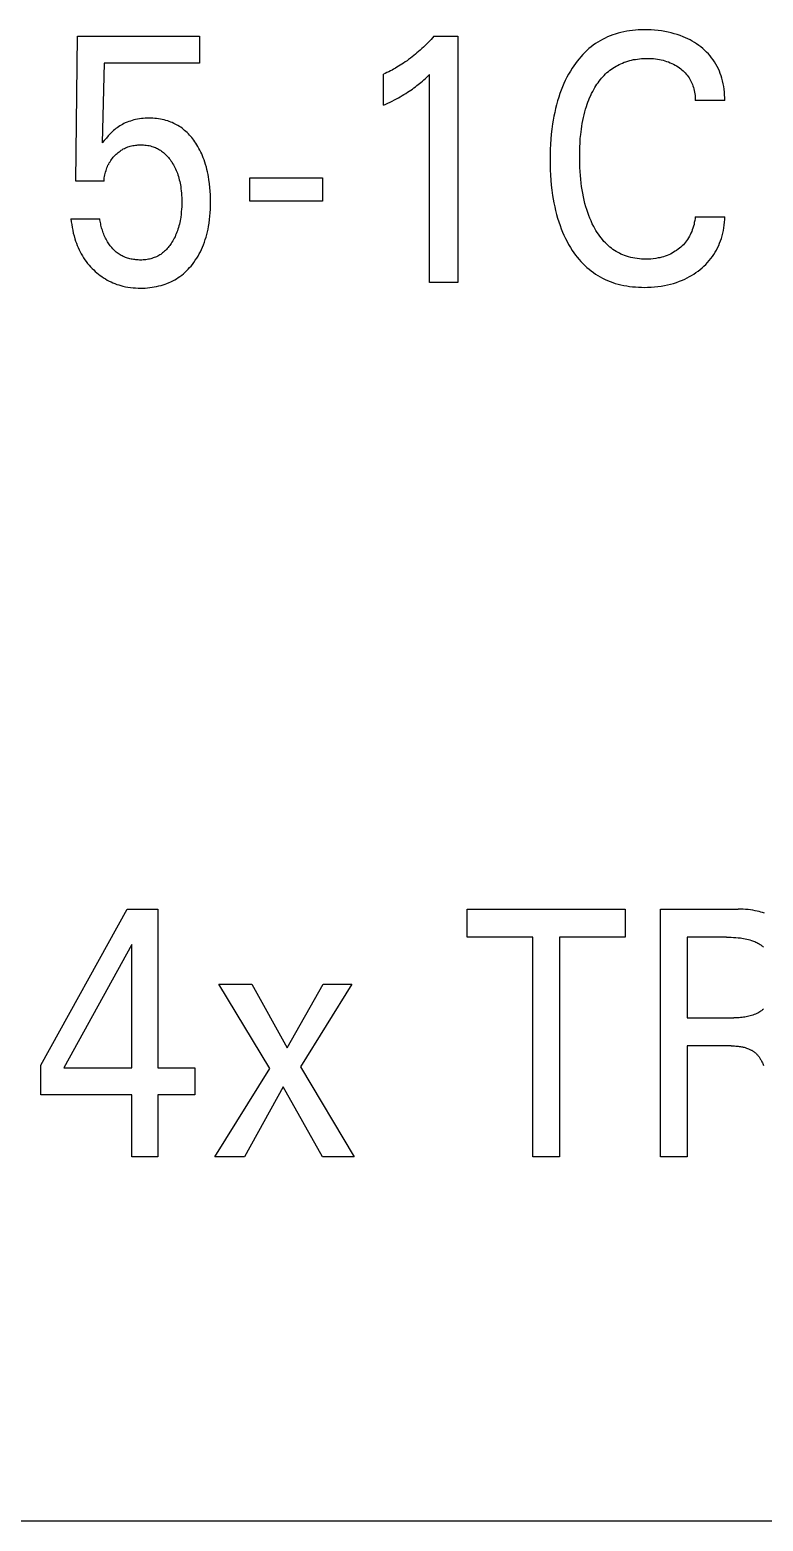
# Model space of a CAD drawing. Extents: x 0 to 420, y 0 to 297.
# Drawn here: x 169.21 to 174.24, y 182.5 to 192.73 of the extents above; entities that cross this region are included whole.
import ezdxf

# ---------------------------------------------------------------- set-up
doc = ezdxf.new("R2010")
doc.units = 0
doc.header["$LTSCALE"] = 23.1
doc.layers.add('10000_FRONT', color=7, linetype='CONTINUOUS')

msp = doc.modelspace()

# ---------------------------------------------------------------- linework, layer by layer
at = {"layer": '10000_FRONT', "color": 7, "linetype": 'CONTINUOUS'}
for p, q in [((173.222, 192.705), (173.205, 192.699)), ((173.242, 192.71), (173.222, 192.705)), ((173.261, 192.715), (173.242, 192.71)), ((173.281, 192.72), (173.261, 192.715)), ((173.301, 192.724), (173.281, 192.72)), ((173.321, 192.727), (173.301, 192.724)), ((173.341, 192.729), (173.321, 192.727)), ((173.361, 192.731), (173.341, 192.729)), ((173.381, 192.733), (173.361, 192.731)), ((173.402, 192.733), (173.381, 192.733)), ((173.422, 192.734), (173.402, 192.733)), ((173.446, 192.734), (173.422, 192.734)), ((173.469, 192.733), (173.446, 192.734)), ((173.493, 192.731), (173.469, 192.733)), ((173.517, 192.729), (173.493, 192.731)), ((173.54, 192.726), (173.517, 192.729)), ((173.564, 192.722), (173.54, 192.726)), ((173.585, 192.718), (173.564, 192.722)), ((173.606, 192.713), (173.585, 192.718)), ((173.627, 192.707), (173.606, 192.713)), ((173.648, 192.701), (173.627, 192.707)), ((169.521, 191.696), (169.533, 192.69)), ((169.533, 192.69), (170.37, 192.69)), ((170.37, 192.69), (170.37, 192.505)), ((171.896, 192.605), (171.884, 192.595)), ((171.906, 192.615), (171.896, 192.605)), ((171.917, 192.625), (171.906, 192.615)), ((171.928, 192.636), (171.917, 192.625)), ((171.938, 192.646), (171.928, 192.636)), ((171.949, 192.657), (171.938, 192.646)), ((171.959, 192.668), (171.949, 192.657)), ((171.969, 192.679), (171.959, 192.668)), ((171.979, 192.69), (171.969, 192.679)), ((171.979, 192.69), (172.143, 192.69)), ((172.143, 192.69), (172.143, 191)), ((173.042, 192.605), (173.028, 192.592)), ((173.057, 192.617), (173.042, 192.605)), ((173.072, 192.628), (173.057, 192.617)), ((173.088, 192.639), (173.072, 192.628)), ((173.103, 192.649), (173.088, 192.639)), ((173.119, 192.659), (173.103, 192.649)), ((173.136, 192.668), (173.119, 192.659)), ((173.153, 192.677), (173.136, 192.668)), ((173.17, 192.685), (173.153, 192.677)), ((173.187, 192.692), (173.17, 192.685)), ((173.205, 192.699), (173.187, 192.692)), ((173.668, 192.694), (173.648, 192.701)), ((173.688, 192.686), (173.668, 192.694)), ((173.704, 192.679), (173.688, 192.686)), ((173.72, 192.672), (173.704, 192.679)), ((173.736, 192.664), (173.72, 192.672)), ((173.751, 192.655), (173.736, 192.664)), ((173.767, 192.646), (173.751, 192.655)), ((173.781, 192.637), (173.767, 192.646)), ((173.796, 192.627), (173.781, 192.637)), ((173.81, 192.616), (173.796, 192.627)), ((173.823, 192.605), (173.81, 192.616)), ((173.837, 192.593), (173.823, 192.605)), ((169.715, 192.505), (169.703, 191.958)), ((170.37, 192.505), (169.715, 192.505)), ((171.758, 192.498), (171.747, 192.491)), ((171.77, 192.506), (171.758, 192.498)), ((171.782, 192.514), (171.77, 192.506)), ((171.794, 192.522), (171.782, 192.514)), ((171.805, 192.53), (171.794, 192.522)), ((171.817, 192.539), (171.805, 192.53)), ((171.829, 192.548), (171.817, 192.539)), ((171.84, 192.557), (171.829, 192.548)), ((171.851, 192.566), (171.84, 192.557)), ((171.862, 192.575), (171.851, 192.566)), ((171.873, 192.585), (171.862, 192.575)), ((171.884, 192.595), (171.873, 192.585)), ((172.95, 192.503), (172.938, 192.487)), ((172.961, 192.519), (172.95, 192.503)), ((172.974, 192.535), (172.961, 192.519)), ((172.986, 192.549), (172.974, 192.535)), ((173, 192.564), (172.986, 192.549)), ((173.013, 192.578), (173, 192.564)), ((173.028, 192.592), (173.013, 192.578)), ((173.25, 192.496), (173.261, 192.501)), ((173.261, 192.501), (173.273, 192.506)), ((173.273, 192.506), (173.284, 192.511)), ((173.284, 192.511), (173.296, 192.515)), ((173.296, 192.515), (173.309, 192.519)), ((173.309, 192.519), (173.322, 192.523)), ((173.322, 192.523), (173.335, 192.526)), ((173.335, 192.526), (173.348, 192.529)), ((173.348, 192.529), (173.362, 192.531)), ((173.362, 192.531), (173.375, 192.533)), ((173.375, 192.533), (173.388, 192.535)), ((173.388, 192.535), (173.402, 192.536)), ((173.402, 192.536), (173.415, 192.537)), ((173.415, 192.537), (173.429, 192.537)), ((173.429, 192.537), (173.442, 192.537)), ((173.442, 192.537), (173.456, 192.537)), ((173.456, 192.537), (173.47, 192.537)), ((173.47, 192.537), (173.484, 192.536)), ((173.484, 192.536), (173.498, 192.534)), ((173.498, 192.534), (173.512, 192.532)), ((173.512, 192.532), (173.526, 192.53)), ((173.526, 192.53), (173.538, 192.528)), ((173.538, 192.528), (173.551, 192.525)), ((173.551, 192.525), (173.563, 192.521)), ((173.563, 192.521), (173.575, 192.517)), ((173.575, 192.517), (173.588, 192.513)), ((173.588, 192.513), (173.599, 192.508)), ((173.599, 192.508), (173.611, 192.503)), ((173.611, 192.503), (173.622, 192.498)), ((173.622, 192.498), (173.633, 192.492)), ((173.849, 192.581), (173.837, 192.593)), ((173.862, 192.568), (173.849, 192.581)), ((173.873, 192.555), (173.862, 192.568)), ((173.884, 192.541), (173.873, 192.555)), ((173.895, 192.527), (173.884, 192.541)), ((173.904, 192.513), (173.895, 192.527)), ((173.913, 192.498), (173.904, 192.513)), ((173.922, 192.483), (173.913, 192.498)), ((171.645, 192.434), (171.633, 192.429)), ((171.633, 192.217), (171.633, 192.429)), ((171.656, 192.44), (171.645, 192.434)), ((171.668, 192.446), (171.656, 192.44)), ((171.68, 192.452), (171.668, 192.446)), ((171.691, 192.458), (171.68, 192.452)), ((171.702, 192.464), (171.691, 192.458)), ((171.714, 192.47), (171.702, 192.464)), ((171.725, 192.477), (171.714, 192.47)), ((171.736, 192.484), (171.725, 192.477)), ((171.747, 192.491), (171.736, 192.484)), ((171.909, 192.39), (171.918, 192.398)), ((171.918, 192.398), (171.934, 192.413)), ((171.934, 192.413), (171.949, 192.428)), ((171.949, 191), (171.949, 192.428)), ((172.891, 192.408), (172.88, 192.387)), ((172.902, 192.43), (172.891, 192.408)), ((172.915, 192.451), (172.902, 192.43)), ((172.927, 192.471), (172.915, 192.451)), ((172.938, 192.487), (172.927, 192.471)), ((173.121, 192.392), (173.129, 192.402)), ((173.129, 192.402), (173.138, 192.412)), ((173.138, 192.412), (173.147, 192.421)), ((173.147, 192.421), (173.156, 192.431)), ((173.156, 192.431), (173.166, 192.44)), ((173.166, 192.44), (173.176, 192.448)), ((173.176, 192.448), (173.186, 192.456)), ((173.186, 192.456), (173.196, 192.464)), ((173.196, 192.464), (173.206, 192.471)), ((173.206, 192.471), (173.217, 192.478)), ((173.217, 192.478), (173.228, 192.484)), ((173.228, 192.484), (173.239, 192.49)), ((173.239, 192.49), (173.25, 192.496)), ((173.633, 192.492), (173.643, 192.486)), ((173.643, 192.486), (173.654, 192.479)), ((173.654, 192.479), (173.664, 192.472)), ((173.664, 192.472), (173.672, 192.466)), ((173.672, 192.466), (173.68, 192.459)), ((173.68, 192.459), (173.688, 192.452)), ((173.688, 192.452), (173.696, 192.445)), ((173.696, 192.445), (173.703, 192.438)), ((173.703, 192.438), (173.71, 192.43)), ((173.71, 192.43), (173.717, 192.422)), ((173.717, 192.422), (173.723, 192.413)), ((173.723, 192.413), (173.729, 192.405)), ((173.729, 192.405), (173.735, 192.396)), ((173.735, 192.396), (173.74, 192.387)), ((173.93, 192.467), (173.922, 192.483)), ((173.937, 192.451), (173.93, 192.467)), ((173.943, 192.435), (173.937, 192.451)), ((173.949, 192.418), (173.943, 192.435)), ((173.954, 192.402), (173.949, 192.418)), ((173.959, 192.383), (173.954, 192.402)), ((171.773, 192.29), (171.786, 192.297)), ((171.786, 192.297), (171.798, 192.305)), ((171.798, 192.305), (171.809, 192.312)), ((171.809, 192.312), (171.82, 192.32)), ((171.82, 192.32), (171.831, 192.327)), ((171.831, 192.327), (171.841, 192.335)), ((171.841, 192.335), (171.852, 192.343)), ((171.852, 192.343), (171.862, 192.351)), ((171.862, 192.351), (171.871, 192.358)), ((171.871, 192.358), (171.88, 192.365)), ((171.88, 192.365), (171.889, 192.373)), ((171.889, 192.373), (171.899, 192.381)), ((171.899, 192.381), (171.909, 192.39)), ((172.843, 192.297), (172.835, 192.272)), ((172.851, 192.32), (172.843, 192.297)), ((172.86, 192.342), (172.851, 192.32)), ((172.87, 192.365), (172.86, 192.342)), ((172.88, 192.387), (172.87, 192.365)), ((173.054, 192.282), (173.06, 192.296)), ((173.06, 192.296), (173.068, 192.31)), ((173.068, 192.31), (173.075, 192.324)), ((173.075, 192.324), (173.083, 192.337)), ((173.083, 192.337), (173.09, 192.349)), ((173.09, 192.349), (173.097, 192.36)), ((173.097, 192.36), (173.105, 192.371)), ((173.105, 192.371), (173.113, 192.381)), ((173.113, 192.381), (173.121, 192.392)), ((173.74, 192.387), (173.744, 192.378)), ((173.744, 192.378), (173.749, 192.368)), ((173.749, 192.368), (173.753, 192.359)), ((173.753, 192.359), (173.756, 192.349)), ((173.756, 192.349), (173.759, 192.339)), ((173.759, 192.339), (173.762, 192.328)), ((173.762, 192.328), (173.765, 192.317)), ((173.765, 192.317), (173.767, 192.306)), ((173.767, 192.306), (173.769, 192.294)), ((173.769, 192.294), (173.77, 192.283)), ((173.963, 192.364), (173.959, 192.383)), ((173.967, 192.345), (173.963, 192.364)), ((173.97, 192.326), (173.967, 192.345)), ((173.972, 192.307), (173.97, 192.326)), ((173.973, 192.288), (173.972, 192.307)), ((171.633, 192.217), (171.648, 192.224)), ((171.648, 192.224), (171.663, 192.231)), ((171.663, 192.231), (171.678, 192.238)), ((171.678, 192.238), (171.692, 192.245)), ((171.692, 192.245), (171.707, 192.253)), ((171.707, 192.253), (171.722, 192.261)), ((171.722, 192.261), (171.735, 192.268)), ((171.735, 192.268), (171.748, 192.275)), ((171.748, 192.275), (171.76, 192.282)), ((171.76, 192.282), (171.773, 192.29)), ((172.813, 192.194), (172.807, 192.167)), ((172.819, 192.22), (172.813, 192.194)), ((172.827, 192.246), (172.819, 192.22)), ((172.835, 192.272), (172.827, 192.246)), ((173.019, 192.189), (173.025, 192.208)), ((173.025, 192.208), (173.03, 192.223)), ((173.03, 192.223), (173.035, 192.238)), ((173.035, 192.238), (173.041, 192.253)), ((173.041, 192.253), (173.047, 192.267)), ((173.047, 192.267), (173.054, 192.282)), ((173.77, 192.283), (173.771, 192.272)), ((173.771, 192.272), (173.771, 192.261)), ((173.771, 192.261), (173.771, 192.249)), ((173.974, 192.249), (173.771, 192.249)), ((173.974, 192.268), (173.973, 192.288)), ((173.974, 192.249), (173.974, 192.268)), ((169.85, 192.09), (169.841, 192.085)), ((169.861, 192.095), (169.85, 192.09)), ((169.873, 192.1), (169.861, 192.095)), ((169.884, 192.104), (169.873, 192.1)), ((169.896, 192.108), (169.884, 192.104)), ((169.908, 192.112), (169.896, 192.108)), ((169.919, 192.115), (169.908, 192.112)), ((169.931, 192.118), (169.919, 192.115)), ((169.944, 192.121), (169.931, 192.118)), ((169.958, 192.123), (169.944, 192.121)), ((169.971, 192.125), (169.958, 192.123)), ((169.984, 192.126), (169.971, 192.125)), ((169.997, 192.127), (169.984, 192.126)), ((170.011, 192.128), (169.997, 192.127)), ((170.024, 192.128), (170.011, 192.128)), ((170.037, 192.128), (170.024, 192.128)), ((170.05, 192.127), (170.037, 192.128)), ((170.063, 192.126), (170.05, 192.127)), ((170.076, 192.125), (170.063, 192.126)), ((170.089, 192.123), (170.076, 192.125)), ((170.102, 192.121), (170.089, 192.123)), ((170.114, 192.119), (170.102, 192.121)), ((170.127, 192.116), (170.114, 192.119)), ((170.14, 192.112), (170.127, 192.116)), ((170.152, 192.109), (170.14, 192.112)), ((170.163, 192.105), (170.152, 192.109)), ((170.173, 192.101), (170.163, 192.105)), ((170.183, 192.097), (170.173, 192.101)), ((170.193, 192.092), (170.183, 192.097)), ((170.203, 192.087), (170.193, 192.092)), ((170.213, 192.082), (170.203, 192.087)), ((172.793, 192.088), (172.788, 192.053)), ((172.797, 192.114), (172.793, 192.088)), ((172.802, 192.141), (172.797, 192.114)), ((172.807, 192.167), (172.802, 192.141)), ((172.993, 192.072), (172.996, 192.092)), ((172.996, 192.092), (173, 192.112)), ((173, 192.112), (173.004, 192.131)), ((173.004, 192.131), (173.009, 192.151)), ((173.009, 192.151), (173.014, 192.17)), ((173.014, 192.17), (173.019, 192.189)), ((169.731, 191.991), (169.717, 191.975)), ((169.744, 192.006), (169.731, 191.991)), ((169.757, 192.019), (169.744, 192.006)), ((169.768, 192.031), (169.757, 192.019)), ((169.78, 192.042), (169.768, 192.031)), ((169.788, 192.049), (169.78, 192.042)), ((169.797, 192.056), (169.788, 192.049)), ((169.805, 192.062), (169.797, 192.056)), ((169.814, 192.068), (169.805, 192.062)), ((169.823, 192.074), (169.814, 192.068)), ((169.832, 192.08), (169.823, 192.074)), ((169.841, 192.085), (169.832, 192.08)), ((170.222, 192.077), (170.213, 192.082)), ((170.232, 192.071), (170.222, 192.077)), ((170.241, 192.065), (170.232, 192.071)), ((170.25, 192.058), (170.241, 192.065)), ((170.259, 192.052), (170.25, 192.058)), ((170.268, 192.044), (170.259, 192.052)), ((170.277, 192.037), (170.268, 192.044)), ((170.285, 192.029), (170.277, 192.037)), ((170.294, 192.02), (170.285, 192.029)), ((170.302, 192.012), (170.294, 192.02)), ((170.309, 192.003), (170.302, 192.012)), ((170.317, 191.994), (170.309, 192.003)), ((170.324, 191.985), (170.317, 191.994)), ((170.331, 191.976), (170.324, 191.985)), ((172.784, 192.018), (172.781, 191.983)), ((172.788, 192.053), (172.784, 192.018)), ((172.981, 191.958), (172.983, 191.987)), ((172.983, 191.987), (172.986, 192.016)), ((172.986, 192.016), (172.99, 192.052)), ((172.99, 192.052), (172.993, 192.072)), ((169.717, 191.975), (169.703, 191.958)), ((169.798, 191.88), (169.804, 191.885)), ((169.804, 191.885), (169.811, 191.891)), ((169.811, 191.891), (169.818, 191.897)), ((169.818, 191.897), (169.825, 191.902)), ((169.825, 191.902), (169.832, 191.907)), ((169.832, 191.907), (169.839, 191.911)), ((169.839, 191.911), (169.847, 191.916)), ((169.847, 191.916), (169.855, 191.92)), ((169.855, 191.92), (169.862, 191.923)), ((169.862, 191.923), (169.87, 191.927)), ((169.87, 191.927), (169.878, 191.93)), ((169.878, 191.93), (169.887, 191.933)), ((169.887, 191.933), (169.895, 191.935)), ((169.895, 191.935), (169.903, 191.937)), ((169.903, 191.937), (169.912, 191.939)), ((169.912, 191.939), (169.921, 191.941)), ((169.921, 191.941), (169.93, 191.942)), ((169.93, 191.942), (169.939, 191.943)), ((169.939, 191.943), (169.948, 191.944)), ((169.948, 191.944), (169.958, 191.944)), ((169.958, 191.944), (169.967, 191.945)), ((169.967, 191.945), (169.976, 191.944)), ((169.976, 191.944), (169.986, 191.944)), ((169.986, 191.944), (169.996, 191.943)), ((169.996, 191.943), (170.005, 191.942)), ((170.005, 191.942), (170.015, 191.941)), ((170.015, 191.941), (170.024, 191.939)), ((170.024, 191.939), (170.033, 191.937)), ((170.033, 191.937), (170.043, 191.934)), ((170.043, 191.934), (170.052, 191.931)), ((170.052, 191.931), (170.059, 191.929)), ((170.059, 191.929), (170.067, 191.926)), ((170.067, 191.926), (170.075, 191.922)), ((170.075, 191.922), (170.082, 191.919)), ((170.082, 191.919), (170.089, 191.915)), ((170.089, 191.915), (170.096, 191.911)), ((170.096, 191.911), (170.103, 191.907)), ((170.103, 191.907), (170.11, 191.902)), ((170.11, 191.902), (170.116, 191.897)), ((170.116, 191.897), (170.123, 191.892)), ((170.123, 191.892), (170.13, 191.886)), ((170.13, 191.886), (170.137, 191.879)), ((170.338, 191.966), (170.331, 191.976)), ((170.345, 191.957), (170.338, 191.966)), ((170.352, 191.945), (170.345, 191.957)), ((170.359, 191.932), (170.352, 191.945)), ((170.366, 191.92), (170.359, 191.932)), ((170.373, 191.908), (170.366, 191.92)), ((170.379, 191.895), (170.373, 191.908)), ((170.385, 191.882), (170.379, 191.895)), ((172.777, 191.913), (172.776, 191.877)), ((172.779, 191.948), (172.777, 191.913)), ((172.781, 191.983), (172.779, 191.948)), ((172.979, 191.899), (172.98, 191.928)), ((172.979, 191.87), (172.979, 191.899)), ((172.98, 191.928), (172.981, 191.958)), ((169.732, 191.777), (169.735, 191.786)), ((169.735, 191.786), (169.739, 191.795)), ((169.739, 191.795), (169.742, 191.804)), ((169.742, 191.804), (169.747, 191.813)), ((169.747, 191.813), (169.751, 191.821)), ((169.751, 191.821), (169.756, 191.829)), ((169.756, 191.829), (169.761, 191.837)), ((169.761, 191.837), (169.767, 191.845)), ((169.767, 191.845), (169.772, 191.852)), ((169.772, 191.852), (169.778, 191.859)), ((169.778, 191.859), (169.785, 191.866)), ((169.785, 191.866), (169.791, 191.873)), ((169.791, 191.873), (169.798, 191.88)), ((170.137, 191.879), (170.144, 191.872)), ((170.144, 191.872), (170.151, 191.865)), ((170.151, 191.865), (170.157, 191.858)), ((170.157, 191.858), (170.163, 191.85)), ((170.163, 191.85), (170.169, 191.843)), ((170.169, 191.843), (170.174, 191.835)), ((170.174, 191.835), (170.18, 191.827)), ((170.18, 191.827), (170.185, 191.817)), ((170.185, 191.817), (170.191, 191.808)), ((170.191, 191.808), (170.196, 191.798)), ((170.196, 191.798), (170.201, 191.789)), ((170.201, 191.789), (170.206, 191.779)), ((170.391, 191.869), (170.385, 191.882)), ((170.396, 191.856), (170.391, 191.869)), ((170.401, 191.842), (170.396, 191.856)), ((170.407, 191.826), (170.401, 191.842)), ((170.412, 191.809), (170.407, 191.826)), ((170.417, 191.792), (170.412, 191.809)), ((170.421, 191.776), (170.417, 191.792)), ((172.776, 191.877), (172.776, 191.842)), ((172.776, 191.842), (172.776, 191.807)), ((172.776, 191.807), (172.777, 191.772)), ((172.979, 191.843), (172.979, 191.87)), ((172.979, 191.816), (172.979, 191.843)), ((172.98, 191.789), (172.979, 191.816)), ((172.982, 191.762), (172.98, 191.789)), ((169.715, 191.696), (169.521, 191.696)), ((169.715, 191.696), (169.716, 191.707)), ((169.716, 191.707), (169.717, 191.717)), ((169.717, 191.717), (169.719, 191.727)), ((169.719, 191.727), (169.721, 191.738)), ((169.721, 191.738), (169.723, 191.748)), ((169.723, 191.748), (169.726, 191.758)), ((169.726, 191.758), (169.729, 191.768)), ((169.729, 191.768), (169.732, 191.777)), ((170.206, 191.779), (170.21, 191.769)), ((170.21, 191.769), (170.214, 191.759)), ((170.214, 191.759), (170.218, 191.749)), ((170.218, 191.749), (170.222, 191.738)), ((170.222, 191.738), (170.225, 191.727)), ((170.225, 191.727), (170.228, 191.715)), ((170.228, 191.715), (170.231, 191.704)), ((170.231, 191.704), (170.234, 191.693)), ((170.234, 191.693), (170.237, 191.681)), ((170.237, 191.681), (170.239, 191.669)), ((170.425, 191.759), (170.421, 191.776)), ((170.429, 191.741), (170.425, 191.759)), ((170.432, 191.724), (170.429, 191.741)), ((170.435, 191.707), (170.432, 191.724)), ((170.439, 191.676), (170.435, 191.707)), ((170.715, 191.559), (170.715, 191.719)), ((170.715, 191.719), (171.213, 191.719)), ((171.213, 191.719), (171.213, 191.559)), ((172.777, 191.772), (172.779, 191.737)), ((172.779, 191.737), (172.781, 191.703)), ((172.781, 191.703), (172.784, 191.668)), ((172.984, 191.735), (172.982, 191.762)), ((172.986, 191.708), (172.984, 191.735)), ((172.989, 191.682), (172.986, 191.708)), ((172.992, 191.658), (172.989, 191.682)), ((170.239, 191.669), (170.241, 191.658)), ((170.241, 191.658), (170.243, 191.643)), ((170.243, 191.643), (170.245, 191.628)), ((170.245, 191.628), (170.246, 191.613)), ((170.246, 191.613), (170.247, 191.598)), ((170.247, 191.598), (170.248, 191.583)), ((170.248, 191.583), (170.248, 191.568)), ((170.442, 191.651), (170.439, 191.676)), ((170.444, 191.626), (170.442, 191.651)), ((170.445, 191.601), (170.444, 191.626)), ((170.446, 191.576), (170.445, 191.601)), ((170.446, 191.551), (170.446, 191.576)), ((172.784, 191.668), (172.788, 191.633)), ((172.788, 191.633), (172.793, 191.598)), ((172.793, 191.598), (172.797, 191.572)), ((172.996, 191.635), (172.992, 191.658)), ((173, 191.612), (172.996, 191.635)), ((173.004, 191.588), (173, 191.612)), ((173.009, 191.565), (173.004, 191.588)), ((170.245, 191.485), (170.244, 191.468)), ((170.247, 191.502), (170.245, 191.485)), ((170.248, 191.519), (170.247, 191.502)), ((170.248, 191.568), (170.248, 191.553)), ((170.248, 191.553), (170.248, 191.536)), ((170.248, 191.536), (170.248, 191.519)), ((170.442, 191.455), (170.444, 191.479)), ((170.444, 191.479), (170.445, 191.503)), ((170.445, 191.503), (170.446, 191.527)), ((170.446, 191.527), (170.446, 191.551)), ((171.213, 191.559), (170.715, 191.559)), ((172.797, 191.572), (172.802, 191.546)), ((172.802, 191.546), (172.807, 191.519)), ((172.807, 191.519), (172.813, 191.493)), ((172.813, 191.493), (172.82, 191.467)), ((173.015, 191.542), (173.009, 191.565)), ((173.021, 191.52), (173.015, 191.542)), ((173.027, 191.5), (173.021, 191.52)), ((173.034, 191.48), (173.027, 191.5)), ((173.041, 191.46), (173.034, 191.48)), ((169.488, 191.437), (169.49, 191.417)), ((169.488, 191.437), (169.686, 191.437)), ((169.49, 191.417), (169.493, 191.398)), ((169.493, 191.398), (169.496, 191.378)), ((169.496, 191.378), (169.5, 191.358)), ((169.687, 191.429), (169.686, 191.437)), ((169.688, 191.42), (169.687, 191.429)), ((169.69, 191.411), (169.688, 191.42)), ((169.692, 191.402), (169.69, 191.411)), ((169.693, 191.393), (169.692, 191.402)), ((169.696, 191.384), (169.693, 191.393)), ((169.698, 191.376), (169.696, 191.384)), ((169.701, 191.367), (169.698, 191.376)), ((170.226, 191.378), (170.222, 191.366)), ((170.229, 191.389), (170.226, 191.378)), ((170.232, 191.401), (170.229, 191.389)), ((170.234, 191.412), (170.232, 191.401)), ((170.237, 191.424), (170.234, 191.412)), ((170.239, 191.436), (170.237, 191.424)), ((170.241, 191.447), (170.239, 191.436)), ((170.244, 191.468), (170.241, 191.447)), ((170.429, 191.366), (170.432, 191.384)), ((170.432, 191.384), (170.436, 191.408)), ((170.436, 191.408), (170.439, 191.432)), ((170.439, 191.432), (170.442, 191.455)), ((172.82, 191.467), (172.827, 191.442)), ((172.827, 191.442), (172.835, 191.416)), ((172.835, 191.416), (172.844, 191.391)), ((172.844, 191.391), (172.852, 191.368)), ((173.049, 191.441), (173.041, 191.46)), ((173.057, 191.422), (173.049, 191.441)), ((173.065, 191.403), (173.057, 191.422)), ((173.075, 191.384), (173.065, 191.403)), ((173.082, 191.371), (173.075, 191.384)), ((173.756, 191.373), (173.751, 191.361)), ((173.759, 191.386), (173.756, 191.373)), ((173.763, 191.399), (173.759, 191.386)), ((173.765, 191.412), (173.763, 191.399)), ((173.768, 191.425), (173.765, 191.412)), ((173.77, 191.438), (173.768, 191.425)), ((173.771, 191.451), (173.77, 191.438)), ((173.771, 191.451), (173.974, 191.451)), ((173.965, 191.357), (173.968, 191.376)), ((173.968, 191.376), (173.971, 191.394)), ((173.971, 191.394), (173.972, 191.413)), ((173.972, 191.413), (173.974, 191.432)), ((173.974, 191.432), (173.974, 191.451)), ((169.5, 191.358), (169.504, 191.338)), ((169.504, 191.338), (169.509, 191.319)), ((169.509, 191.319), (169.515, 191.299)), ((169.515, 191.299), (169.52, 191.284)), ((169.52, 191.284), (169.525, 191.269)), ((169.525, 191.269), (169.531, 191.254)), ((169.704, 191.358), (169.701, 191.367)), ((169.707, 191.349), (169.704, 191.358)), ((169.71, 191.34), (169.707, 191.349)), ((169.713, 191.331), (169.71, 191.34)), ((169.717, 191.322), (169.713, 191.331)), ((169.721, 191.314), (169.717, 191.322)), ((169.725, 191.305), (169.721, 191.314)), ((169.73, 191.297), (169.725, 191.305)), ((169.734, 191.288), (169.73, 191.297)), ((169.739, 191.28), (169.734, 191.288)), ((169.744, 191.273), (169.739, 191.28)), ((169.748, 191.266), (169.744, 191.273)), ((170.181, 191.276), (170.176, 191.268)), ((170.186, 191.285), (170.181, 191.276)), ((170.192, 191.295), (170.186, 191.285)), ((170.197, 191.305), (170.192, 191.295)), ((170.202, 191.314), (170.197, 191.305)), ((170.206, 191.324), (170.202, 191.314)), ((170.21, 191.334), (170.206, 191.324)), ((170.215, 191.345), (170.21, 191.334)), ((170.218, 191.355), (170.215, 191.345)), ((170.222, 191.366), (170.218, 191.355)), ((170.397, 191.259), (170.404, 191.277)), ((170.404, 191.277), (170.41, 191.294)), ((170.41, 191.294), (170.415, 191.312)), ((170.415, 191.312), (170.42, 191.33)), ((170.42, 191.33), (170.425, 191.348)), ((170.425, 191.348), (170.429, 191.366)), ((172.852, 191.368), (172.861, 191.346)), ((172.861, 191.346), (172.871, 191.324)), ((172.871, 191.324), (172.881, 191.302)), ((172.881, 191.302), (172.892, 191.281)), ((172.892, 191.281), (172.903, 191.26)), ((173.09, 191.357), (173.082, 191.371)), ((173.098, 191.344), (173.09, 191.357)), ((173.107, 191.331), (173.098, 191.344)), ((173.116, 191.318), (173.107, 191.331)), ((173.125, 191.306), (173.116, 191.318)), ((173.135, 191.294), (173.125, 191.306)), ((173.145, 191.282), (173.135, 191.294)), ((173.155, 191.271), (173.145, 191.282)), ((173.167, 191.26), (173.155, 191.271)), ((173.705, 191.277), (173.698, 191.268)), ((173.712, 191.286), (173.705, 191.277)), ((173.719, 191.296), (173.712, 191.286)), ((173.726, 191.306), (173.719, 191.296)), ((173.732, 191.317), (173.726, 191.306)), ((173.737, 191.327), (173.732, 191.317)), ((173.742, 191.338), (173.737, 191.327)), ((173.747, 191.349), (173.742, 191.338)), ((173.751, 191.361), (173.747, 191.349)), ((173.933, 191.253), (173.939, 191.269)), ((173.939, 191.269), (173.945, 191.286)), ((173.945, 191.286), (173.951, 191.302)), ((173.951, 191.302), (173.956, 191.32)), ((173.956, 191.32), (173.961, 191.339)), ((173.961, 191.339), (173.965, 191.357)), ((169.531, 191.254), (169.537, 191.239)), ((169.537, 191.239), (169.544, 191.224)), ((169.544, 191.224), (169.551, 191.21)), ((169.551, 191.21), (169.559, 191.196)), ((169.559, 191.196), (169.567, 191.182)), ((169.567, 191.182), (169.575, 191.169)), ((169.575, 191.169), (169.584, 191.156)), ((169.753, 191.259), (169.748, 191.266)), ((169.758, 191.252), (169.753, 191.259)), ((169.764, 191.245), (169.758, 191.252)), ((169.769, 191.239), (169.764, 191.245)), ((169.775, 191.232), (169.769, 191.239)), ((169.78, 191.226), (169.775, 191.232)), ((169.786, 191.22), (169.78, 191.226)), ((169.792, 191.215), (169.786, 191.22)), ((169.799, 191.209), (169.792, 191.215)), ((169.805, 191.204), (169.799, 191.209)), ((169.812, 191.199), (169.805, 191.204)), ((169.819, 191.194), (169.812, 191.199)), ((169.826, 191.19), (169.819, 191.194)), ((169.833, 191.186), (169.826, 191.19)), ((169.84, 191.182), (169.833, 191.186)), ((169.847, 191.178), (169.84, 191.182)), ((169.854, 191.175), (169.847, 191.178)), ((169.862, 191.172), (169.854, 191.175)), ((169.87, 191.169), (169.862, 191.172)), ((169.877, 191.167), (169.87, 191.169)), ((169.885, 191.164), (169.877, 191.167)), ((170.052, 191.168), (170.044, 191.165)), ((170.06, 191.171), (170.052, 191.168)), ((170.068, 191.174), (170.06, 191.171)), ((170.075, 191.177), (170.068, 191.174)), ((170.083, 191.181), (170.075, 191.177)), ((170.09, 191.185), (170.083, 191.181)), ((170.097, 191.189), (170.09, 191.185)), ((170.104, 191.193), (170.097, 191.189)), ((170.111, 191.198), (170.104, 191.193)), ((170.117, 191.203), (170.111, 191.198)), ((170.124, 191.208), (170.117, 191.203)), ((170.13, 191.214), (170.124, 191.208)), ((170.137, 191.22), (170.13, 191.214)), ((170.143, 191.227), (170.137, 191.22)), ((170.149, 191.233), (170.143, 191.227)), ((170.155, 191.24), (170.149, 191.233)), ((170.16, 191.247), (170.155, 191.24)), ((170.166, 191.254), (170.16, 191.247)), ((170.171, 191.261), (170.166, 191.254)), ((170.176, 191.268), (170.171, 191.261)), ((170.351, 191.166), (170.36, 191.181)), ((170.36, 191.181), (170.368, 191.196)), ((170.368, 191.196), (170.376, 191.211)), ((170.376, 191.211), (170.383, 191.226)), ((170.383, 191.226), (170.39, 191.242)), ((170.39, 191.242), (170.397, 191.259)), ((172.903, 191.26), (172.915, 191.239)), ((172.915, 191.239), (172.928, 191.219)), ((172.928, 191.219), (172.939, 191.203)), ((172.939, 191.203), (172.951, 191.188)), ((172.951, 191.188), (172.962, 191.173)), ((172.962, 191.173), (172.975, 191.158)), ((173.176, 191.251), (173.167, 191.26)), ((173.186, 191.243), (173.176, 191.251)), ((173.196, 191.235), (173.186, 191.243)), ((173.206, 191.227), (173.196, 191.235)), ((173.217, 191.22), (173.206, 191.227)), ((173.228, 191.213), (173.217, 191.22)), ((173.239, 191.207), (173.228, 191.213)), ((173.251, 191.201), (173.239, 191.207)), ((173.262, 191.195), (173.251, 191.201)), ((173.274, 191.19), (173.262, 191.195)), ((173.286, 191.185), (173.274, 191.19)), ((173.3, 191.18), (173.286, 191.185)), ((173.314, 191.176), (173.3, 191.18)), ((173.329, 191.172), (173.314, 191.176)), ((173.344, 191.169), (173.329, 191.172)), ((173.358, 191.166), (173.344, 191.169)), ((173.517, 191.168), (173.5, 191.165)), ((173.529, 191.17), (173.517, 191.168)), ((173.542, 191.173), (173.529, 191.17)), ((173.554, 191.177), (173.542, 191.173)), ((173.566, 191.181), (173.554, 191.177)), ((173.578, 191.185), (173.566, 191.181)), ((173.59, 191.19), (173.578, 191.185)), ((173.602, 191.195), (173.59, 191.19)), ((173.613, 191.201), (173.602, 191.195)), ((173.623, 191.207), (173.613, 191.201)), ((173.634, 191.214), (173.623, 191.207)), ((173.644, 191.22), (173.634, 191.214)), ((173.654, 191.228), (173.644, 191.22)), ((173.664, 191.235), (173.654, 191.228)), ((173.673, 191.243), (173.664, 191.235)), ((173.681, 191.251), (173.673, 191.243)), ((173.69, 191.259), (173.681, 191.251)), ((173.698, 191.268), (173.69, 191.259)), ((173.879, 191.164), (173.89, 191.178)), ((173.89, 191.178), (173.9, 191.192)), ((173.9, 191.192), (173.909, 191.207)), ((173.909, 191.207), (173.917, 191.222)), ((173.917, 191.222), (173.925, 191.238)), ((173.925, 191.238), (173.933, 191.253)), ((169.584, 191.156), (169.593, 191.143)), ((169.593, 191.143), (169.602, 191.131)), ((169.602, 191.131), (169.612, 191.119)), ((169.612, 191.119), (169.622, 191.108)), ((169.622, 191.108), (169.633, 191.096)), ((169.633, 191.096), (169.644, 191.086)), ((169.644, 191.086), (169.655, 191.076)), ((169.655, 191.076), (169.666, 191.066)), ((169.666, 191.066), (169.677, 191.057)), ((169.893, 191.162), (169.885, 191.164)), ((169.901, 191.161), (169.893, 191.162)), ((169.909, 191.159), (169.901, 191.161)), ((169.917, 191.158), (169.909, 191.159)), ((169.926, 191.157), (169.917, 191.158)), ((169.934, 191.156), (169.926, 191.157)), ((169.942, 191.155), (169.934, 191.156)), ((169.95, 191.155), (169.942, 191.155)), ((169.958, 191.154), (169.95, 191.155)), ((169.967, 191.154), (169.958, 191.154)), ((169.975, 191.154), (169.967, 191.154)), ((169.984, 191.155), (169.975, 191.154)), ((169.993, 191.155), (169.984, 191.155)), ((170.002, 191.156), (169.993, 191.155)), ((170.01, 191.157), (170.002, 191.156)), ((170.019, 191.159), (170.01, 191.157)), ((170.027, 191.161), (170.019, 191.159)), ((170.036, 191.163), (170.027, 191.161)), ((170.044, 191.165), (170.036, 191.163)), ((170.26, 191.06), (170.271, 191.07)), ((170.271, 191.07), (170.281, 191.08)), ((170.281, 191.08), (170.292, 191.091)), ((170.292, 191.091), (170.302, 191.102)), ((170.302, 191.102), (170.312, 191.113)), ((170.312, 191.113), (170.321, 191.124)), ((170.321, 191.124), (170.331, 191.138)), ((170.331, 191.138), (170.341, 191.152)), ((170.341, 191.152), (170.351, 191.166)), ((172.975, 191.158), (172.987, 191.144)), ((172.987, 191.144), (173.001, 191.13)), ((173.001, 191.13), (173.014, 191.116)), ((173.014, 191.116), (173.028, 191.103)), ((173.028, 191.103), (173.043, 191.091)), ((173.043, 191.091), (173.058, 191.079)), ((173.058, 191.079), (173.073, 191.068)), ((173.073, 191.068), (173.088, 191.057)), ((173.373, 191.164), (173.358, 191.166)), ((173.388, 191.162), (173.373, 191.164)), ((173.403, 191.161), (173.388, 191.162)), ((173.418, 191.16), (173.403, 191.161)), ((173.433, 191.16), (173.418, 191.16)), ((173.45, 191.161), (173.433, 191.16)), ((173.467, 191.161), (173.45, 191.161)), ((173.483, 191.163), (173.467, 191.161)), ((173.5, 191.165), (173.483, 191.163)), ((173.761, 191.058), (173.776, 191.068)), ((173.776, 191.068), (173.791, 191.078)), ((173.791, 191.078), (173.805, 191.089)), ((173.805, 191.089), (173.818, 191.1)), ((173.818, 191.1), (173.831, 191.112)), ((173.831, 191.112), (173.844, 191.124)), ((173.844, 191.124), (173.856, 191.137)), ((173.856, 191.137), (173.868, 191.15)), ((173.868, 191.15), (173.879, 191.164)), ((169.677, 191.057), (169.688, 191.048)), ((169.688, 191.048), (169.7, 191.04)), ((169.7, 191.04), (169.712, 191.031)), ((169.712, 191.031), (169.725, 191.024)), ((169.725, 191.024), (169.737, 191.017)), ((169.737, 191.017), (169.75, 191.01)), ((169.75, 191.01), (169.763, 191.004)), ((169.763, 191.004), (169.776, 190.998)), ((169.776, 190.998), (169.79, 190.992)), ((169.79, 190.992), (169.803, 190.987)), ((169.803, 190.987), (169.817, 190.983)), ((169.817, 190.983), (169.831, 190.979)), ((169.831, 190.979), (169.845, 190.975)), ((169.845, 190.975), (169.862, 190.971)), ((169.862, 190.971), (169.879, 190.968)), ((169.879, 190.968), (169.897, 190.966)), ((169.897, 190.966), (169.914, 190.964)), ((169.914, 190.964), (169.932, 190.963)), ((169.932, 190.963), (169.949, 190.962)), ((169.949, 190.962), (169.967, 190.961)), ((169.967, 190.961), (169.982, 190.962)), ((169.982, 190.962), (169.998, 190.962)), ((169.998, 190.962), (170.014, 190.963)), ((170.014, 190.963), (170.029, 190.965)), ((170.029, 190.965), (170.045, 190.967)), ((170.045, 190.967), (170.06, 190.969)), ((170.06, 190.969), (170.076, 190.972)), ((170.076, 190.972), (170.091, 190.976)), ((170.091, 190.976), (170.106, 190.98)), ((170.106, 190.98), (170.12, 190.984)), ((170.12, 190.984), (170.134, 190.988)), ((170.134, 190.988), (170.147, 190.993)), ((170.147, 190.993), (170.161, 190.999)), ((170.161, 190.999), (170.174, 191.005)), ((170.174, 191.005), (170.187, 191.012)), ((170.187, 191.012), (170.2, 191.018)), ((170.2, 191.018), (170.212, 191.026)), ((170.212, 191.026), (170.224, 191.034)), ((170.224, 191.034), (170.236, 191.042)), ((170.236, 191.042), (170.248, 191.051)), ((170.248, 191.051), (170.26, 191.06)), ((172.143, 191), (171.949, 191)), ((173.088, 191.057), (173.104, 191.047)), ((173.104, 191.047), (173.12, 191.038)), ((173.12, 191.038), (173.136, 191.029)), ((173.136, 191.029), (173.153, 191.021)), ((173.153, 191.021), (173.17, 191.014)), ((173.17, 191.014), (173.187, 191.007)), ((173.187, 191.007), (173.205, 191)), ((173.205, 191), (173.222, 190.994)), ((173.222, 190.994), (173.242, 190.989)), ((173.242, 190.989), (173.261, 190.984)), ((173.261, 190.984), (173.281, 190.979)), ((173.281, 190.979), (173.301, 190.976)), ((173.301, 190.976), (173.321, 190.973)), ((173.321, 190.973), (173.341, 190.97)), ((173.341, 190.97), (173.361, 190.969)), ((173.361, 190.969), (173.382, 190.967)), ((173.382, 190.967), (173.402, 190.967)), ((173.402, 190.967), (173.422, 190.966)), ((173.422, 190.966), (173.445, 190.967)), ((173.445, 190.967), (173.468, 190.968)), ((173.468, 190.968), (173.491, 190.969)), ((173.491, 190.969), (173.514, 190.972)), ((173.514, 190.972), (173.537, 190.975)), ((173.537, 190.975), (173.56, 190.979)), ((173.56, 190.979), (173.581, 190.983)), ((173.581, 190.983), (173.602, 190.988)), ((173.602, 190.988), (173.622, 190.994)), ((173.622, 190.994), (173.643, 191.001)), ((173.643, 191.001), (173.663, 191.008)), ((173.663, 191.008), (173.683, 191.016)), ((173.683, 191.016), (173.699, 191.023)), ((173.699, 191.023), (173.715, 191.031)), ((173.715, 191.031), (173.731, 191.04)), ((173.731, 191.04), (173.746, 191.049)), ((173.746, 191.049), (173.761, 191.058)), ((169.281, 185.63), (169.873, 186.7)), ((169.873, 186.7), (170.085, 186.7)), ((170.085, 186.7), (170.085, 185.611)), ((172.206, 186.507), (172.206, 186.7)), ((172.206, 186.7), (173.291, 186.7)), ((173.291, 186.7), (173.291, 186.507)), ((173.532, 185), (173.532, 186.7)), ((173.532, 186.7), (174.067, 186.7)), ((174.084, 186.7), (174.067, 186.7)), ((174.101, 186.699), (174.084, 186.7)), ((174.117, 186.698), (174.101, 186.699)), ((174.134, 186.697), (174.117, 186.698)), ((174.15, 186.695), (174.134, 186.697)), ((174.167, 186.692), (174.15, 186.695)), ((174.183, 186.689), (174.167, 186.692)), ((174.196, 186.686), (174.183, 186.689)), ((174.209, 186.683), (174.196, 186.686)), ((174.222, 186.68), (174.209, 186.683)), ((174.234, 186.676), (174.222, 186.68)), ((174.247, 186.672), (174.234, 186.676)), ((172.657, 186.507), (172.206, 186.507)), ((172.657, 185), (172.657, 186.507)), ((172.84, 186.507), (172.84, 185)), ((173.291, 186.507), (172.84, 186.507)), ((173.716, 186.507), (173.716, 185.954)), ((173.987, 186.507), (173.716, 186.507)), ((173.987, 186.507), (174.003, 186.507)), ((174.003, 186.507), (174.019, 186.507)), ((174.019, 186.507), (174.034, 186.506)), ((174.034, 186.506), (174.05, 186.505)), ((174.05, 186.505), (174.065, 186.504)), ((174.065, 186.504), (174.081, 186.502)), ((174.081, 186.502), (174.092, 186.5)), ((174.092, 186.5), (174.103, 186.498)), ((174.103, 186.498), (174.114, 186.496)), ((174.114, 186.496), (174.125, 186.494)), ((174.125, 186.494), (174.136, 186.491)), ((174.136, 186.491), (174.146, 186.489)), ((174.146, 186.489), (174.157, 186.485)), ((174.157, 186.485), (174.165, 186.483)), ((174.165, 186.483), (174.172, 186.48)), ((174.172, 186.48), (174.18, 186.477)), ((174.18, 186.477), (174.187, 186.473)), ((174.187, 186.473), (174.195, 186.47)), ((174.195, 186.47), (174.202, 186.466)), ((174.202, 186.466), (174.209, 186.462)), ((174.209, 186.462), (174.216, 186.458)), ((169.905, 186.458), (169.438, 185.611)), ((169.905, 185.611), (169.905, 186.458)), ((174.216, 186.458), (174.222, 186.454)), ((174.222, 186.454), (174.228, 186.449)), ((174.228, 186.449), (174.234, 186.445)), ((174.234, 186.445), (174.239, 186.44)), ((170.853, 185.606), (170.502, 186.184)), ((170.502, 186.184), (170.728, 186.184)), ((170.728, 186.184), (170.971, 185.747)), ((170.971, 185.747), (171.218, 186.184)), ((171.416, 186.184), (171.064, 185.617)), ((171.218, 186.184), (171.416, 186.184)), ((173.716, 185.954), (174.036, 185.954)), ((174.045, 185.954), (174.036, 185.954)), ((174.055, 185.954), (174.045, 185.954)), ((174.064, 185.955), (174.055, 185.954)), ((174.074, 185.955), (174.064, 185.955)), ((174.083, 185.956), (174.074, 185.955)), ((174.093, 185.957), (174.083, 185.956)), ((174.102, 185.958), (174.093, 185.957)), ((174.112, 185.959), (174.102, 185.958)), ((174.121, 185.961), (174.112, 185.959)), ((174.131, 185.962), (174.121, 185.961)), ((174.14, 185.965), (174.131, 185.962)), ((174.149, 185.967), (174.14, 185.965)), ((174.158, 185.969), (174.149, 185.967)), ((174.167, 185.972), (174.158, 185.969)), ((174.176, 185.976), (174.167, 185.972)), ((174.185, 185.979), (174.176, 185.976)), ((174.193, 185.983), (174.185, 185.979)), ((174.2, 185.987), (174.193, 185.983)), ((174.207, 185.991), (174.2, 185.987)), ((174.214, 185.995), (174.207, 185.991)), ((174.22, 185.999), (174.214, 185.995)), ((174.226, 186.003), (174.22, 185.999)), ((174.233, 186.008), (174.226, 186.003)), ((174.239, 186.013), (174.233, 186.008)), ((173.716, 185.761), (173.716, 185)), ((174.019, 185.761), (173.716, 185.761)), ((174.019, 185.761), (174.027, 185.761)), ((174.027, 185.761), (174.034, 185.761)), ((174.034, 185.761), (174.042, 185.761)), ((174.042, 185.761), (174.05, 185.76)), ((174.05, 185.76), (174.058, 185.76)), ((174.058, 185.76), (174.066, 185.759)), ((174.066, 185.759), (174.074, 185.758)), ((174.074, 185.758), (174.082, 185.757)), ((174.082, 185.757), (174.089, 185.755)), ((174.089, 185.755), (174.095, 185.754)), ((174.095, 185.754), (174.101, 185.753)), ((174.101, 185.753), (174.107, 185.752)), ((174.107, 185.752), (174.113, 185.75)), ((174.113, 185.75), (174.119, 185.748)), ((174.119, 185.748), (174.124, 185.746)), ((174.124, 185.746), (174.13, 185.744)), ((174.13, 185.744), (174.136, 185.742)), ((174.136, 185.742), (174.141, 185.74)), ((174.141, 185.74), (174.147, 185.737)), ((174.147, 185.737), (174.151, 185.735)), ((174.151, 185.735), (174.156, 185.733)), ((174.156, 185.733), (174.16, 185.731)), ((174.16, 185.731), (174.164, 185.728)), ((174.164, 185.728), (174.168, 185.725)), ((174.168, 185.725), (174.172, 185.723)), ((174.172, 185.723), (174.176, 185.72)), ((174.176, 185.72), (174.18, 185.717)), ((174.18, 185.717), (174.184, 185.714)), ((174.184, 185.714), (174.187, 185.711)), ((174.187, 185.711), (174.191, 185.707)), ((174.191, 185.707), (174.195, 185.703)), ((174.195, 185.703), (174.198, 185.699)), ((174.198, 185.699), (174.202, 185.695)), ((174.202, 185.695), (174.205, 185.691)), ((174.205, 185.691), (174.209, 185.687)), ((174.209, 185.687), (174.212, 185.682)), ((174.212, 185.682), (174.215, 185.678)), ((174.215, 185.678), (174.218, 185.673)), ((174.218, 185.673), (174.22, 185.669)), ((174.22, 185.669), (174.223, 185.664)), ((174.223, 185.664), (174.226, 185.659)), ((174.226, 185.659), (174.229, 185.653)), ((174.229, 185.653), (174.232, 185.646)), ((174.232, 185.646), (174.235, 185.64)), ((169.281, 185.425), (169.281, 185.63)), ((169.438, 185.611), (169.905, 185.611)), ((170.085, 185.611), (170.339, 185.611)), ((170.339, 185.611), (170.339, 185.425)), ((170.476, 185), (170.853, 185.606)), ((171.064, 185.617), (171.431, 185)), ((174.235, 185.64), (174.238, 185.633)), ((174.238, 185.633), (174.24, 185.626)), ((170.944, 185.48), (170.678, 185)), ((171.213, 185), (170.944, 185.48)), ((169.905, 185.425), (169.281, 185.425)), ((169.905, 185), (169.905, 185.425)), ((170.085, 185.425), (170.085, 185)), ((170.339, 185.425), (170.085, 185.425)), ((170.085, 185), (169.905, 185)), ((170.678, 185), (170.476, 185)), ((171.431, 185), (171.213, 185)), ((172.84, 185), (172.657, 185)), ((173.716, 185), (173.532, 185)), ((193.3, 182.5), (159.8, 182.5))]:
    msp.add_line(p, q, dxfattribs=at)

doc.saveas('drawing.dxf')
